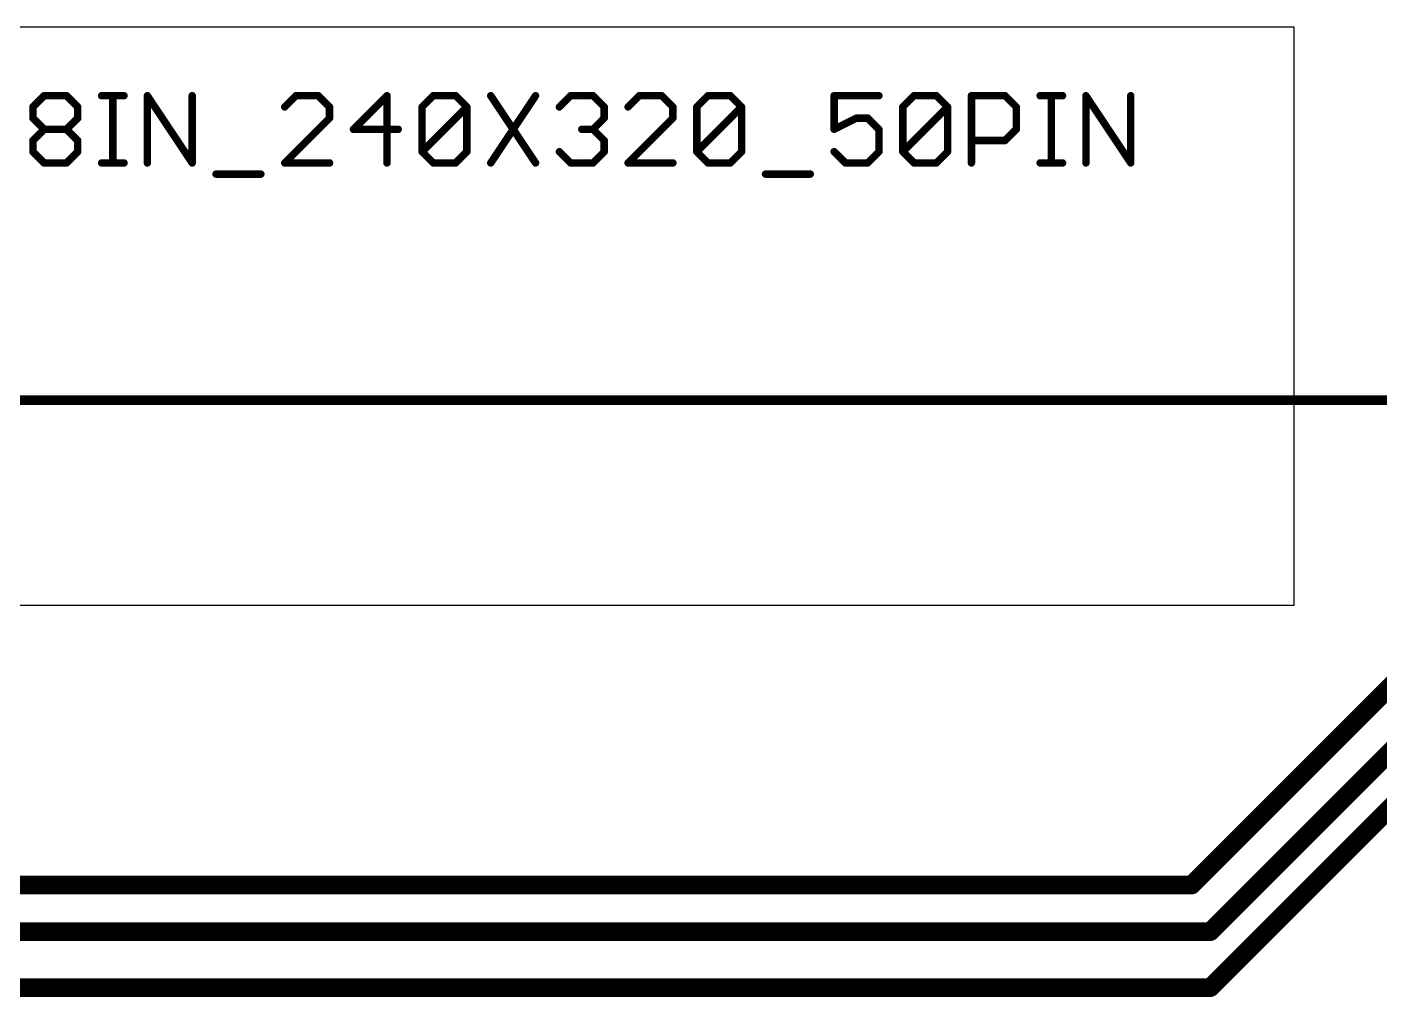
# Model space of a CAD drawing. Extents: x -15 to 72, y -20 to 100.
# Drawn here: x 28.97 to 47.4, y 14.73 to 27.94 of the extents above; entities that cross this region are included whole.
import ezdxf

# ---------------------------------------------------------------- set-up
doc = ezdxf.new("R2010")
doc.units = 0
for name, color, linetype in [('1', 12, 'CONTINUOUS'), ('20', 53, 'CONTINUOUS'), ('27', 253, 'CONTINUOUS'), ('51', 253, 'CONTINUOUS')]:
    doc.layers.add(name, color=color, linetype=linetype)

msp = doc.modelspace()

# ---------------------------------------------------------------- linework, layer by layer
at = {"layer": '1', "const_width": 0.254}
for points in [[(44.831, 16.256), (50.292, 21.717)], [(45.085, 15.621), (50.8, 21.336)], [(45.085, 14.859), (51.435, 21.209)], [(9.398, 16.256), (44.831, 16.256)], [(9.271, 15.621), (45.085, 15.621)], [(4.012, 14.859), (45.085, 14.859)]]:
    msp.add_lwpolyline(points, dxfattribs=at)
at = {"layer": '1', "const_width": 0.127}
for points in [[(44.7861, 16.3009, 1), (44.8759, 16.2111)], [(44.831, 16.1925, 1), (44.831, 16.3195)], [(45.0401, 15.6659, 1), (45.1299, 15.5761)], [(45.085, 15.5575, 1), (45.085, 15.6845)], [(45.0401, 14.9039, 1), (45.1299, 14.8141)], [(45.085, 14.7955, 1), (45.085, 14.9225)]]:
    msp.add_lwpolyline(points, format="xyb", dxfattribs=at)
at = {"layer": '20'}
for p, q in [((46.228, 27.94), (16.256, 27.94)), ((46.228, 20.066), (46.228, 27.94)), ((16.256, 20.066), (46.228, 20.066))]:
    msp.add_line(p, q, dxfattribs=at)
at = {"layer": '27', "const_width": 0.1016}
for points in [[(29.0454, 26.8525), (29.198, 27.005)], [(29.198, 27.005), (29.503, 27.005)], [(29.503, 27.005), (29.6555, 26.8525)], [(29.9809, 27.005), (30.286, 27.005)], [(30.1335, 26.0898), (30.1335, 27.005)], [(30.6046, 26.0898), (30.6046, 27.005)], [(30.6046, 27.005), (31.2147, 26.0898)], [(31.2147, 26.0898), (31.2147, 27.005)], [(32.6282, 27.005), (32.4757, 26.8525)], [(32.9333, 27.005), (32.6282, 27.005)], [(33.0858, 26.8525), (32.9333, 27.005)], [(33.8688, 27.005), (33.4112, 26.5474)], [(33.8688, 26.0898), (33.8688, 27.005)], [(34.3467, 26.8525), (34.4992, 27.005)], [(34.4992, 27.005), (34.8043, 27.005)], [(34.8043, 27.005), (34.9568, 26.8525)], [(35.2822, 27.005), (35.8923, 26.0898)], [(35.8923, 27.005), (35.2822, 26.0898)], [(36.2177, 26.8525), (36.3703, 27.005)], [(36.3703, 27.005), (36.6753, 27.005)], [(36.6753, 27.005), (36.8279, 26.8525)], [(37.3058, 27.005), (37.1533, 26.8525)], [(37.6108, 27.005), (37.3058, 27.005)], [(37.7634, 26.8525), (37.6108, 27.005)], [(38.0888, 26.8525), (38.2413, 27.005)], [(38.2413, 27.005), (38.5464, 27.005)], [(38.5464, 27.005), (38.6989, 26.8525)], [(40.5699, 27.005), (39.9598, 27.005)], [(39.9598, 27.005), (39.9598, 26.5474)], [(40.8953, 26.8525), (41.0479, 27.005)], [(41.0479, 27.005), (41.3529, 27.005)], [(41.3529, 27.005), (41.5054, 26.8525)], [(41.8308, 26.0898), (41.8308, 27.005)], [(41.8308, 27.005), (42.2884, 27.005)], [(42.2884, 27.005), (42.441, 26.8525)], [(42.7664, 27.005), (43.0714, 27.005)], [(42.9189, 26.0898), (42.9189, 27.005)], [(43.39, 26.0898), (43.39, 27.005)], [(43.39, 27.005), (44.0002, 26.0898)], [(44.0002, 26.0898), (44.0002, 27.005)], [(29.0454, 26.6999), (29.0454, 26.8525)], [(29.198, 26.5474), (29.0454, 26.6999)], [(29.6555, 26.6999), (29.503, 26.5474)], [(29.6555, 26.8525), (29.6555, 26.6999)], [(32.4757, 26.0898), (33.0858, 26.6999)], [(33.0858, 26.6999), (33.0858, 26.8525)], [(34.3467, 26.2423), (34.3467, 26.8525)], [(34.3467, 26.2423), (34.9568, 26.8525)], [(34.9568, 26.8525), (34.9568, 26.2423)], [(36.8279, 26.6999), (36.6753, 26.5474)], [(36.8279, 26.8525), (36.8279, 26.6999)], [(37.1533, 26.0898), (37.7634, 26.6999)], [(37.7634, 26.6999), (37.7634, 26.8525)], [(38.0888, 26.2423), (38.0888, 26.8525)], [(38.0888, 26.2423), (38.6989, 26.8525)], [(38.6989, 26.8525), (38.6989, 26.2423)], [(39.9598, 26.5474), (40.2649, 26.6999)], [(40.2649, 26.6999), (40.4174, 26.6999)], [(40.4174, 26.6999), (40.5699, 26.5474)], [(40.8953, 26.2423), (40.8953, 26.8525)], [(40.8953, 26.2423), (41.5054, 26.8525)], [(41.5054, 26.8525), (41.5054, 26.2423)], [(42.441, 26.8525), (42.441, 26.5474)], [(29.0454, 26.3949), (29.198, 26.5474)], [(29.198, 26.5474), (29.503, 26.5474)], [(29.503, 26.5474), (29.6555, 26.3949)], [(33.4112, 26.5474), (34.0213, 26.5474)], [(36.6753, 26.5474), (36.5228, 26.5474)], [(36.6753, 26.5474), (36.8279, 26.3949)], [(40.5699, 26.5474), (40.5699, 26.2423)], [(42.441, 26.5474), (42.2884, 26.3949)], [(29.0454, 26.2423), (29.0454, 26.3949)], [(29.6555, 26.3949), (29.6555, 26.2423)], [(36.8279, 26.3949), (36.8279, 26.2423)], [(42.2884, 26.3949), (41.8308, 26.3949)], [(29.198, 26.0898), (29.0454, 26.2423)], [(29.6555, 26.2423), (29.503, 26.0898)], [(34.4992, 26.0898), (34.3467, 26.2423)], [(34.9568, 26.2423), (34.8043, 26.0898)], [(36.3703, 26.0898), (36.2177, 26.2423)], [(36.8279, 26.2423), (36.6753, 26.0898)], [(38.2413, 26.0898), (38.0888, 26.2423)], [(38.6989, 26.2423), (38.5464, 26.0898)], [(40.1123, 26.0898), (39.9598, 26.2423)], [(40.5699, 26.2423), (40.4174, 26.0898)], [(41.0479, 26.0898), (40.8953, 26.2423)], [(41.5054, 26.2423), (41.3529, 26.0898)], [(29.503, 26.0898), (29.198, 26.0898)], [(29.9809, 26.0898), (30.286, 26.0898)], [(31.5401, 25.9373), (32.1503, 25.9373)], [(33.0858, 26.0898), (32.4757, 26.0898)], [(34.8043, 26.0898), (34.4992, 26.0898)], [(36.6753, 26.0898), (36.3703, 26.0898)], [(37.7634, 26.0898), (37.1533, 26.0898)], [(38.5464, 26.0898), (38.2413, 26.0898)], [(39.0243, 25.9373), (39.6344, 25.9373)], [(40.4174, 26.0898), (40.1123, 26.0898)], [(41.3529, 26.0898), (41.0479, 26.0898)], [(42.7664, 26.0898), (43.0714, 26.0898)]]:
    msp.add_lwpolyline(points, dxfattribs=at)
at = {"layer": '27', "const_width": 0.0508}
for points in [[(29.198, 27.0304, 1), (29.198, 26.9796)], [(29.2159, 26.987, 1), (29.18, 27.0229)], [(29.521, 27.0229, 1), (29.4851, 26.987)], [(29.503, 26.9796, 1), (29.503, 27.0304)], [(29.9809, 27.0304, 1), (29.9809, 26.9796)], [(30.1589, 27.005, 1), (30.1081, 27.005)], [(30.286, 26.9796, 1), (30.286, 27.0304)], [(30.63, 27.005, 1), (30.5792, 27.005)], [(30.6258, 27.0191, 1), (30.5835, 26.9909)], [(31.2401, 27.005, 1), (31.1893, 27.005)], [(32.6282, 27.0304, 1), (32.6282, 26.9796)], [(32.6461, 26.987, 1), (32.6102, 27.0229)], [(32.9512, 27.0229, 1), (32.9153, 26.987)], [(32.9333, 26.9796, 1), (32.9333, 27.0304)], [(33.8942, 27.005, 1), (33.8434, 27.005)], [(33.8867, 26.987, 1), (33.8508, 27.0229)], [(34.4992, 27.0304, 1), (34.4992, 26.9796)], [(34.5172, 26.987, 1), (34.4813, 27.0229)], [(34.8222, 27.0229, 1), (34.7863, 26.987)], [(34.8043, 26.9796, 1), (34.8043, 27.0304)], [(35.3033, 27.0191, 1), (35.2611, 26.9909)], [(35.9135, 26.9909, 1), (35.8712, 27.0191)], [(36.3703, 27.0304, 1), (36.3703, 26.9796)], [(36.3882, 26.987, 1), (36.3523, 27.0229)], [(36.6933, 27.0229, 1), (36.6574, 26.987)], [(36.6753, 26.9796, 1), (36.6753, 27.0304)], [(37.3058, 27.0304, 1), (37.3058, 26.9796)], [(37.3237, 26.987, 1), (37.2878, 27.0229)], [(37.6288, 27.0229, 1), (37.5929, 26.987)], [(37.6108, 26.9796, 1), (37.6108, 27.0304)], [(38.2413, 27.0304, 1), (38.2413, 26.9796)], [(38.2593, 26.987, 1), (38.2233, 27.0229)], [(38.5643, 27.0229, 1), (38.5284, 26.987)], [(38.5464, 26.9796, 1), (38.5464, 27.0304)], [(39.9598, 27.0304, 1), (39.9598, 26.9796)], [(39.9852, 27.005, 1), (39.9344, 27.005)], [(40.5699, 26.9796, 1), (40.5699, 27.0304)], [(41.0479, 27.0304, 1), (41.0479, 26.9796)], [(41.0658, 26.987, 1), (41.0299, 27.0229)], [(41.3709, 27.0229, 1), (41.335, 26.987)], [(41.3529, 26.9796, 1), (41.3529, 27.0304)], [(41.8562, 27.005, 1), (41.8054, 27.005)], [(41.8308, 27.0304, 1), (41.8308, 26.9796)], [(42.3064, 27.0229, 1), (42.2705, 26.987)], [(42.2884, 26.9796, 1), (42.2884, 27.0304)], [(42.7664, 27.0304, 1), (42.7664, 26.9796)], [(42.9443, 27.005, 1), (42.8935, 27.005)], [(43.0714, 26.9796, 1), (43.0714, 27.0304)], [(43.4154, 27.005, 1), (43.3646, 27.005)], [(43.4112, 27.0191, 1), (43.3689, 26.9909)], [(44.0256, 27.005, 1), (43.9748, 27.005)], [(29.0708, 26.8525, 1), (29.02, 26.8525)], [(29.02, 26.6999, 1), (29.0708, 26.6999)], [(29.0275, 26.8704, 1), (29.0634, 26.8345)], [(29.0634, 26.7179, 1), (29.0275, 26.682)], [(29.6809, 26.8525, 1), (29.6301, 26.8525)], [(29.6301, 26.6999, 1), (29.6809, 26.6999)], [(29.6376, 26.8345, 1), (29.6735, 26.8704)], [(29.6735, 26.682, 1), (29.6376, 26.7179)], [(32.4577, 26.8704, 1), (32.4936, 26.8345)], [(33.1112, 26.8525, 1), (33.0604, 26.8525)], [(33.0604, 26.6999, 1), (33.1112, 26.6999)], [(33.0678, 26.8345, 1), (33.1037, 26.8704)], [(33.1037, 26.682, 1), (33.0678, 26.7179)], [(34.3721, 26.8525, 1), (34.3213, 26.8525)], [(34.3287, 26.8704, 1), (34.3647, 26.8345)], [(34.9822, 26.8525, 1), (34.9314, 26.8525)], [(34.9748, 26.8345, 1), (34.9389, 26.8704)], [(34.9389, 26.8345, 1), (34.9748, 26.8704)], [(36.1998, 26.8704, 1), (36.2357, 26.8345)], [(36.8533, 26.8525, 1), (36.8025, 26.8525)], [(36.8025, 26.6999, 1), (36.8533, 26.6999)], [(36.8099, 26.8345, 1), (36.8458, 26.8704)], [(36.8458, 26.682, 1), (36.8099, 26.7179)], [(37.1353, 26.8704, 1), (37.1712, 26.8345)], [(37.7888, 26.8525, 1), (37.738, 26.8525)], [(37.738, 26.6999, 1), (37.7888, 26.6999)], [(37.7454, 26.8345, 1), (37.7813, 26.8704)], [(37.7813, 26.682, 1), (37.7454, 26.7179)], [(38.1142, 26.8525, 1), (38.0634, 26.8525)], [(38.0708, 26.8704, 1), (38.1067, 26.8345)], [(38.7243, 26.8525, 1), (38.6735, 26.8525)], [(38.7169, 26.8345, 1), (38.6809, 26.8704)], [(38.6809, 26.8345, 1), (38.7169, 26.8704)], [(40.2649, 26.7253, 1), (40.2649, 26.6745)], [(40.2762, 26.6772, 1), (40.2535, 26.7226)], [(40.4354, 26.7179, 1), (40.3994, 26.682)], [(40.4174, 26.6745, 1), (40.4174, 26.7253)], [(40.9207, 26.8525, 1), (40.8699, 26.8525)], [(40.8774, 26.8704, 1), (40.9133, 26.8345)], [(41.5308, 26.8525, 1), (41.48, 26.8525)], [(41.5234, 26.8345, 1), (41.4875, 26.8704)], [(41.4875, 26.8345, 1), (41.5234, 26.8704)], [(42.4664, 26.8525, 1), (42.4156, 26.8525)], [(42.423, 26.8345, 1), (42.4589, 26.8704)], [(29.198, 26.5728, 1), (29.198, 26.522)], [(29.2159, 26.5294, 1), (29.18, 26.5654)], [(29.18, 26.5294, 1), (29.2159, 26.5654)], [(29.521, 26.5654, 1), (29.4851, 26.5294)], [(29.4851, 26.5654, 1), (29.521, 26.5294)], [(29.503, 26.522, 1), (29.503, 26.5728)], [(33.3932, 26.5654, 1), (33.4291, 26.5294)], [(33.4112, 26.5728, 1), (33.4112, 26.522)], [(34.0213, 26.522, 1), (34.0213, 26.5728)], [(36.5228, 26.5728, 1), (36.5228, 26.522)], [(36.6933, 26.5654, 1), (36.6574, 26.5294)], [(36.6574, 26.5654, 1), (36.6933, 26.5294)], [(36.6753, 26.522, 1), (36.6753, 26.5728)], [(39.9344, 26.5474, 1), (39.9852, 26.5474)], [(39.9485, 26.5701, 1), (39.9712, 26.5247)], [(40.5953, 26.5474, 1), (40.5445, 26.5474)], [(40.552, 26.5294, 1), (40.5879, 26.5654)], [(42.4156, 26.5474, 1), (42.4664, 26.5474)], [(42.4589, 26.5294, 1), (42.423, 26.5654)], [(29.0708, 26.3949, 1), (29.02, 26.3949)], [(29.0275, 26.4128, 1), (29.0634, 26.3769)], [(29.6809, 26.3949, 1), (29.6301, 26.3949)], [(29.6376, 26.3769, 1), (29.6735, 26.4128)], [(36.8533, 26.3949, 1), (36.8025, 26.3949)], [(36.8099, 26.3769, 1), (36.8458, 26.4128)], [(41.8308, 26.4203, 1), (41.8308, 26.3695)], [(42.2705, 26.4128, 1), (42.3064, 26.3769)], [(42.2884, 26.3695, 1), (42.2884, 26.4203)], [(29.02, 26.2423, 1), (29.0708, 26.2423)], [(29.0634, 26.2603, 1), (29.0275, 26.2244)], [(29.6301, 26.2423, 1), (29.6809, 26.2423)], [(29.6735, 26.2244, 1), (29.6376, 26.2603)], [(34.3647, 26.2603, 1), (34.3287, 26.2244)], [(34.3287, 26.2603, 1), (34.3647, 26.2244)], [(34.3213, 26.2423, 1), (34.3721, 26.2423)], [(34.9314, 26.2423, 1), (34.9822, 26.2423)], [(34.9748, 26.2244, 1), (34.9389, 26.2603)], [(36.2357, 26.2603, 1), (36.1998, 26.2244)], [(36.8025, 26.2423, 1), (36.8533, 26.2423)], [(36.8458, 26.2244, 1), (36.8099, 26.2603)], [(38.1067, 26.2603, 1), (38.0708, 26.2244)], [(38.0708, 26.2603, 1), (38.1067, 26.2244)], [(38.0634, 26.2423, 1), (38.1142, 26.2423)], [(38.6735, 26.2423, 1), (38.7243, 26.2423)], [(38.7169, 26.2244, 1), (38.6809, 26.2603)], [(39.9778, 26.2603, 1), (39.9418, 26.2244)], [(40.5445, 26.2423, 1), (40.5953, 26.2423)], [(40.5879, 26.2244, 1), (40.552, 26.2603)], [(40.8699, 26.2423, 1), (40.9207, 26.2423)], [(40.9133, 26.2603, 1), (40.8774, 26.2244)], [(40.8774, 26.2603, 1), (40.9133, 26.2244)], [(41.48, 26.2423, 1), (41.5308, 26.2423)], [(41.5234, 26.2244, 1), (41.4875, 26.2603)], [(29.198, 26.1152, 1), (29.198, 26.0644)], [(29.18, 26.0718, 1), (29.2159, 26.1078)], [(29.4851, 26.1078, 1), (29.521, 26.0718)], [(29.503, 26.0644, 1), (29.503, 26.1152)], [(29.9809, 26.1152, 1), (29.9809, 26.0644)], [(30.1081, 26.0898, 1), (30.1589, 26.0898)], [(30.286, 26.0644, 1), (30.286, 26.1152)], [(30.5792, 26.0898, 1), (30.63, 26.0898)], [(31.1893, 26.0898, 1), (31.2401, 26.0898)], [(31.1936, 26.0757, 1), (31.2359, 26.1039)], [(31.5401, 25.9627, 1), (31.5401, 25.9119)], [(32.1503, 25.9119, 1), (32.1503, 25.9627)], [(32.4577, 26.1078, 1), (32.4936, 26.0718)], [(32.4757, 26.1152, 1), (32.4757, 26.0644)], [(33.0858, 26.0644, 1), (33.0858, 26.1152)], [(33.8434, 26.0898, 1), (33.8942, 26.0898)], [(34.4992, 26.1152, 1), (34.4992, 26.0644)], [(34.4813, 26.0718, 1), (34.5172, 26.1078)], [(34.7863, 26.1078, 1), (34.8222, 26.0718)], [(34.8043, 26.0644, 1), (34.8043, 26.1152)], [(35.2611, 26.1039, 1), (35.3033, 26.0757)], [(35.8712, 26.0757, 1), (35.9135, 26.1039)], [(36.3703, 26.1152, 1), (36.3703, 26.0644)], [(36.3523, 26.0718, 1), (36.3882, 26.1078)], [(36.6574, 26.1078, 1), (36.6933, 26.0718)], [(36.6753, 26.0644, 1), (36.6753, 26.1152)], [(37.1353, 26.1078, 1), (37.1712, 26.0718)], [(37.1533, 26.1152, 1), (37.1533, 26.0644)], [(37.7634, 26.0644, 1), (37.7634, 26.1152)], [(38.2413, 26.1152, 1), (38.2413, 26.0644)], [(38.2233, 26.0718, 1), (38.2593, 26.1078)], [(38.5284, 26.1078, 1), (38.5643, 26.0718)], [(38.5464, 26.0644, 1), (38.5464, 26.1152)], [(39.0243, 25.9627, 1), (39.0243, 25.9119)], [(39.6344, 25.9119, 1), (39.6344, 25.9627)], [(40.1123, 26.1152, 1), (40.1123, 26.0644)], [(40.0944, 26.0718, 1), (40.1303, 26.1078)], [(40.3994, 26.1078, 1), (40.4354, 26.0718)], [(40.4174, 26.0644, 1), (40.4174, 26.1152)], [(41.0479, 26.1152, 1), (41.0479, 26.0644)], [(41.0299, 26.0718, 1), (41.0658, 26.1078)], [(41.335, 26.1078, 1), (41.3709, 26.0718)], [(41.3529, 26.0644, 1), (41.3529, 26.1152)], [(41.8054, 26.0898, 1), (41.8562, 26.0898)], [(42.7664, 26.1152, 1), (42.7664, 26.0644)], [(42.8935, 26.0898, 1), (42.9443, 26.0898)], [(43.0714, 26.0644, 1), (43.0714, 26.1152)], [(43.3646, 26.0898, 1), (43.4154, 26.0898)], [(43.9748, 26.0898, 1), (44.0256, 26.0898)], [(43.979, 26.0757, 1), (44.0213, 26.1039)]]:
    msp.add_lwpolyline(points, format="xyb", dxfattribs=at)
at = {"layer": '51', "const_width": 0.13}
msp.add_lwpolyline([(2.921, 22.86), (63.164, 22.86)], dxfattribs=at)

doc.saveas('drawing.dxf')
